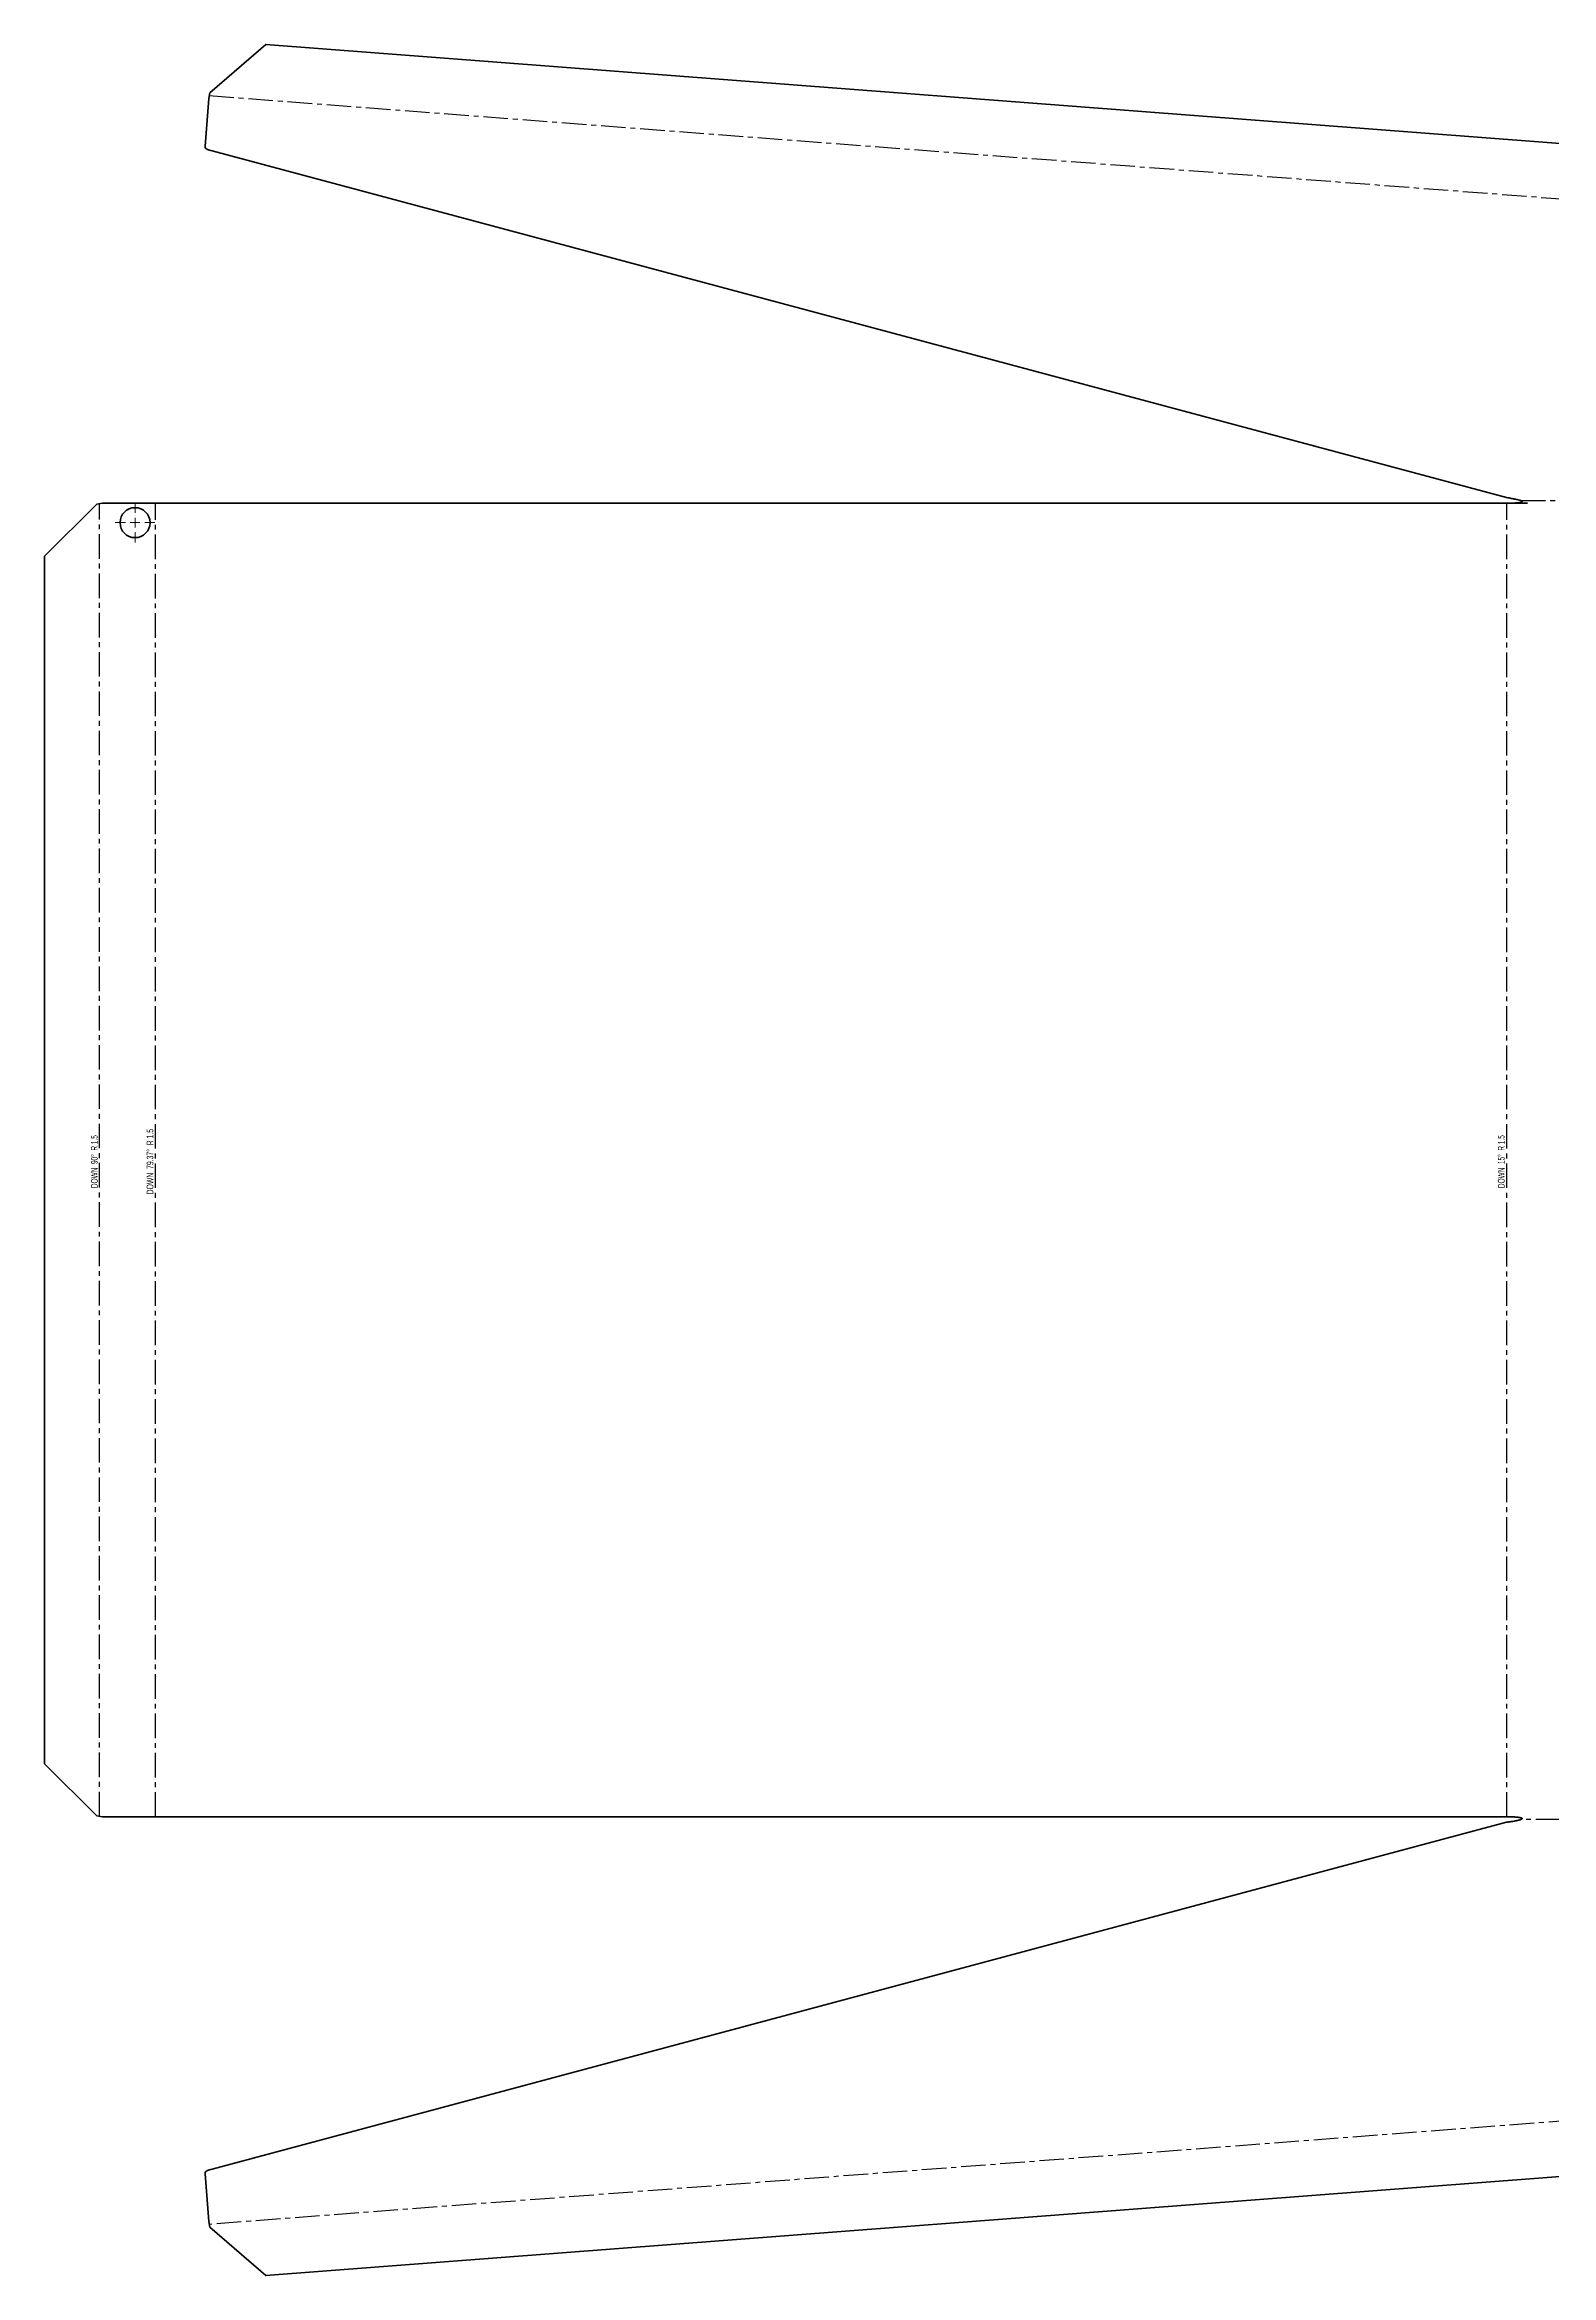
# Model space of a CAD drawing. Header units: millimetres. Extents: x -2351 to 158, y -1154 to 2018.
# Drawn here: x -2351 to -1571, y -1154 to 0 of the extents above; entities that cross this region are included whole.
import ezdxf

# ---------------------------------------------------------------- set-up
doc = ezdxf.new("R2010")
doc.units = ezdxf.units.MM
doc.linetypes.add('CENTERX2', pattern=[20.32, 12.7, -2.54, 2.54, -2.54])
doc.styles.add('SLDTEXTSTYLE0', font='TXT', dxfattribs={"width": 0.605})
doc.styles.add('SLDTEXTSTYLE1', font='TXT', dxfattribs={"width": 0.572187})

# ---------------------------------------------------------------- blocks, each defined once
blk = doc.blocks.new('SW_CENTERMARKSYMBOL_0')
at = {"color": 0, "linetype": 'Continuous', "lineweight": 18}
for p, q in [((-5, 0), (-10.25, 0)), ((0, 0), (-2.5, 0)), ((0, 5), (0, 10.25)), ((0, 0), (0, 2.5)), ((0, 0), (0, -2.5)), ((0, 0), (2.5, 0)), ((5, 0), (10.25, 0)), ((0, -5), (0, -10.25))]:
    blk.add_line(p, q, dxfattribs=at)

msp = doc.modelspace()

# ---------------------------------------------------------------- linework, layer by layer
at = {"color": 7, "linetype": 'Continuous', "lineweight": 35}
for p, q in [((-2265.1, -25.1), (-2236.1, -0.2)), ((76.5, -176.8), (-2236.1, -0.2)), ((-2265.7, -28), (-2267.6, -52.8)), ((-2265.1, -25.1), (-2265.7, -28)), ((-2266.5, -54.4), (-1594.5, -234.4)), ((-2350.6, -264.8), (-2323.6, -237.8)), ((-2320.6, -237.4), (-2323.6, -237.8)), ((-1594.7, -237.4), (-2320.6, -237.4)), ((-1594.2, -237.4), (-1594.7, -237.4)), ((-1594.2, -237.4), (-1594.2, -237.4)), ((-1583.6, -237.4), (-1594.2, -237.4)), ((-1592.6, -237.4), (-1583.6, -237.4)), ((-2350.6, -264.8), (-2350.6, -889.1)), ((-2323.6, -916.1), (-2350.6, -889.1)), ((-2323.6, -916.1), (-2320.6, -916.5)), ((-2320.6, -916.5), (-1594.7, -916.5)), ((-2266.5, -1099.5), (-1594.5, -919.4)), ((-1594.7, -916.5), (-1594.2, -916.4)), ((-1594.2, -916.4), (-1594.2, -916.5)), ((-2236.1, -1153.7), (76.5, -977.1)), ((-2267.6, -1101.1), (-2265.7, -1125.8)), ((-2265.7, -1125.8), (-2265.1, -1128.8)), ((-2236.1, -1153.7), (-2265.1, -1128.8))]:
    msp.add_line(p, q, dxfattribs=at)
at = {"color": 7, "linetype": 'CENTERX2'}
for p, q in [((-2265.4, -26.6), (101.4, -207.3)), ((-2322.1, -916.3), (-2322.1, -237.6)), ((-2293.2, -916.5), (-2293.2, -237.4)), ((-1594.4, -916.5), (-1594.4, -237.4)), ((-1587.1, -235.9), (99.6, -235.9)), ((99.6, -917.9), (-1587.1, -917.9)), ((101.4, -946.6), (-2265.4, -1127.3))]:
    msp.add_line(p, q, dxfattribs=at)
at = {"color": 7, "linetype": 'Continuous', "lineweight": 35}
msp.add_circle((-2303.8, -247.4), 7.75, dxfattribs=at)
for centre, start, end in [((-2266.1, -52.9), 175.6335, 255), ((-2266.1, -1101), 105, 184.3665)]:
    msp.add_arc(centre, 1.5, start, end, dxfattribs=at)
for points, knots in [([(-1594.5, -234.4), (-1593.6, -234.6), (-1592.7, -234.7), (-1591.7, -234.9), (-1591.4, -235), (-1591, -235), (-1590.9, -235.1), (-1590.7, -235.1), (-1590.7, -235.1), (-1590.6, -235.1), (-1590.6, -235.1), (-1590.5, -235.1), (-1590.5, -235.1), (-1590.5, -235.1), (-1590.5, -235.1), (-1590.5, -235.2), (-1590.5, -235.2), (-1590.1, -235.2), (-1589.7, -235.3), (-1589.2, -235.4), (-1589.1, -235.4), (-1588.9, -235.5), (-1588.9, -235.5), (-1588.8, -235.5), (-1588.7, -235.5), (-1588.5, -235.6), (-1588.4, -235.6), (-1587.8, -235.7), (-1587.4, -235.8), (-1587, -236), (-1586.9, -236), (-1586.7, -236.1), (-1586.7, -236.1), (-1586.6, -236.2), (-1586.6, -236.2), (-1586.6, -236.2), (-1586.6, -236.2), (-1586.5, -236.2), (-1586.5, -236.2), (-1586.3, -236.4), (-1586.4, -236.6), (-1587, -236.8), (-1587.1, -236.8), (-1587.2, -236.8), (-1587.2, -236.8), (-1587.2, -236.9), (-1587.3, -236.9), (-1587.4, -236.9), (-1587.4, -236.9), (-1587.6, -236.9), (-1587.7, -236.9), (-1587.8, -237), (-1587.9, -237), (-1587.9, -237), (-1588, -237), (-1588, -237), (-1588, -237), (-1588.3, -237.1), (-1588.6, -237.1), (-1589.2, -237.1), (-1589.3, -237.2), (-1589.6, -237.2), (-1589.7, -237.2), (-1589.8, -237.2), (-1589.9, -237.2), (-1590, -237.2), (-1590, -237.2), (-1590, -237.2), (-1590.1, -237.2), (-1590.8, -237.3), (-1591.7, -237.3), (-1592.6, -237.4)], [0, 0, 0, 0, 0.125, 0.125, 0.1875, 0.1875, 0.21875, 0.21875, 0.234375, 0.234375, 0.2421875, 0.2421875, 0.2460938, 0.2460938, 0.2480469, 0.2480469, 0.25, 0.25, 0.3125, 0.3125, 0.34375, 0.34375, 0.3515625, 0.3515625, 0.359375, 0.359375, 0.375, 0.375, 0.4375, 0.4375, 0.46875, 0.46875, 0.484375, 0.484375, 0.4921875, 0.4921875, 0.4960938, 0.4960938, 0.5, 0.5, 0.5625, 0.5625, 0.5703125, 0.5703125, 0.5742188, 0.5742188, 0.578125, 0.578125, 0.59375, 0.59375, 0.609375, 0.609375, 0.6171875, 0.6171875, 0.6210938, 0.6210938, 0.625, 0.625, 0.6875, 0.6875, 0.71875, 0.71875, 0.734375, 0.734375, 0.7421875, 0.7421875, 0.7460938, 0.7460938, 0.75, 0.75, 0.9080544, 0.9080544, 0.9080544, 0.9080544]), ([(-1594.2, -916.5), (-1593.9, -916.5), (-1593.3, -916.5), (-1592.5, -916.5), (-1591.6, -916.6), (-1590.9, -916.6), (-1590.1, -916.7), (-1589.5, -916.7), (-1589, -916.8), (-1588.5, -916.8), (-1588.1, -916.9), (-1587.7, -916.9), (-1587.4, -917), (-1587.1, -917.1), (-1586.9, -917.1), (-1586.7, -917.2), (-1586.6, -917.3), (-1586.5, -917.3), (-1586.4, -917.4), (-1586.4, -917.5), (-1586.5, -917.6), (-1586.5, -917.7), (-1586.7, -917.8), (-1586.9, -917.9), (-1587.2, -918), (-1587.5, -918.1), (-1587.8, -918.2), (-1588.3, -918.3), (-1588.8, -918.4), (-1589.6, -918.6), (-1590.7, -918.8), (-1592.3, -919.1), (-1593.7, -919.3), (-1594.5, -919.4)], [0, 0, 0, 0, 0.054035, 0.10604, 0.156025, 0.203997, 0.249969, 0.285147, 0.317696, 0.347628, 0.374954, 0.397262, 0.416924, 0.433963, 0.448413, 0.460333, 0.469826, 0.477101, 0.482625, 0.487408, 0.492886, 0.50009, 0.510541, 0.524165, 0.541095, 0.561401, 0.585123, 0.612284, 0.6429, 0.691857, 0.75003, 0.848968, 1, 1, 1, 1])]:
    msp.add_open_spline(points, degree=3, knots=knots, dxfattribs=at)

# ---------------------------------------------------------------- block references
at = {"color": 7, "linetype": 'Continuous', "lineweight": 0}
msp.add_blockref('SW_CENTERMARKSYMBOL_0', (-2303.8, -247.4), dxfattribs=at)

# ---------------------------------------------------------------- texts
at = {"color": 7, "linetype": 'Continuous', "lineweight": 0, "char_height": 3.5, "attachment_point": 2, "rotation": 90}
for s, insert, style in [('DOWN  79.37°  R 1.5', (-2297.8, -577.8), 'SLDTEXTSTYLE0'), ('DOWN  90°  R 1.5', (-2326.6, -577.8), 'SLDTEXTSTYLE1'), ('DOWN  15°  R 1.5', (-1599, -577.8), 'SLDTEXTSTYLE1')]:
    msp.add_mtext(s, dxfattribs=dict(at, insert=insert, style=style))

doc.saveas('drawing.dxf')
